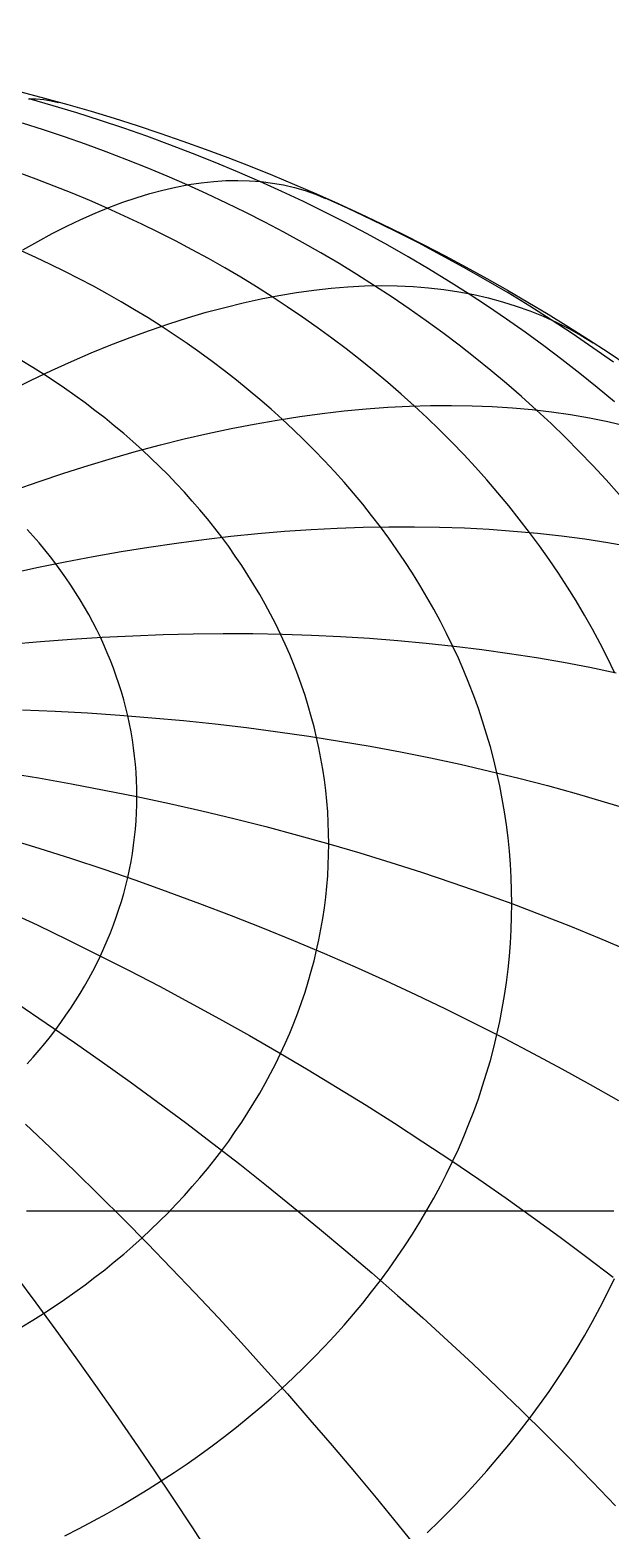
# Model space of a CAD drawing. Header units: millimetres. Extents: x -85 to 85, y -85 to 85.
# Drawn here: x 21.6 to 46.8, y 20 to 85 of the extents above; entities that cross this region are included whole.
import ezdxf

# ---------------------------------------------------------------- set-up
doc = ezdxf.new("R2010")
doc.units = ezdxf.units.MM
doc.layers.add('CUT_OUTER', color=1, linetype='Continuous')
doc.layers.add('ENGRAVE_FINE', color=8, linetype='Continuous')

msp = doc.modelspace()

# ---------------------------------------------------------------- linework, layer by layer
at = {"layer": 'CUT_OUTER'}
msp.add_circle((0, 0), 85, dxfattribs=at)
at = {"layer": 'ENGRAVE_FINE'}
for points in [[(21.5623, 82.0158), (21.8994, 82.0157), (22.2297, 81.9906), (22.5533, 81.9405), (22.87, 81.8655)], [(46.9425, 68.8994), (46.1976, 69.5233), (45.4388, 70.1371), (44.666, 70.7407), (43.8797, 71.3337), (43.08, 71.9162), (42.2672, 72.4879), (41.4415, 73.0486), (40.6032, 73.5981), (39.7525, 74.1364), (38.8897, 74.6631), (38.015, 75.1783), (37.1288, 75.6816), (36.2313, 76.173), (35.3227, 76.6523), (34.4034, 77.1193), (33.4736, 77.574), (32.5336, 78.0161), (31.5837, 78.4456), (30.6241, 78.8622), (29.6553, 79.266), (28.6774, 79.6567), (27.6907, 80.0343), (26.6957, 80.3986), (25.6925, 80.7495), (24.6814, 81.0869), (23.6629, 81.4107), (22.6371, 81.7208), (21.6045, 82.0172)], [(47.1524, 64.9018), (46.5902, 65.5297), (46.0137, 66.15), (45.4233, 66.7624), (44.819, 67.3669), (44.201, 67.9632), (43.5696, 68.5511), (42.9249, 69.1304), (42.2672, 69.7011), (41.5965, 70.2628), (40.9132, 70.8155), (40.2175, 71.3589), (39.5095, 71.8929), (38.7894, 72.4174), (38.0575, 72.9321), (37.3141, 73.437), (36.5593, 73.9318), (35.7933, 74.4164), (35.0164, 74.8907), (34.2289, 75.3545), (33.4309, 75.8077), (32.6228, 76.2502), (31.8047, 76.6817), (30.9769, 77.1023), (30.1397, 77.5116), (29.2934, 77.9097), (28.4381, 78.2964), (27.5741, 78.6716), (26.7017, 79.0352), (25.8212, 79.387), (24.9328, 79.7269), (24.0369, 80.0549), (23.1336, 80.3709), (22.2233, 80.6747), (21.3062, 80.9663)], [(46.9487, 57.1951), (46.6433, 57.822), (46.3237, 58.4448), (45.99, 59.0631), (45.6423, 59.6769), (45.2807, 60.2859), (44.9053, 60.89), (44.5162, 61.4889), (44.1136, 62.0826), (43.6975, 62.6708), (43.2681, 63.2533), (42.8256, 63.83), (42.37, 64.4006), (41.9014, 64.9651), (41.4202, 65.5232), (40.9263, 66.0748), (40.4199, 66.6196), (39.9012, 67.1576), (39.3704, 67.6886), (38.8276, 68.2124), (38.2729, 68.7288), (37.7066, 69.2378), (37.1288, 69.739), (36.5397, 70.2325), (35.9395, 70.718), (35.3283, 71.1953), (34.7063, 71.6644), (34.0738, 72.1251), (33.4309, 72.5773), (32.7779, 73.0208), (32.1148, 73.4554), (31.4419, 73.8812), (30.7595, 74.2978), (30.0677, 74.7052), (29.3668, 75.1033), (28.6569, 75.492), (27.9383, 75.8711), (27.2111, 76.2405), (26.4757, 76.6001), (25.7322, 76.9498), (24.9809, 77.2895), (24.2219, 77.619), (23.4556, 77.9384), (22.6822, 78.2474), (21.9018, 78.5461), (21.1147, 78.8342)], [(21.3293, 75.4823), (21.9676, 75.8465), (22.5992, 76.1875), (23.2239, 76.5054), (23.8416, 76.7999), (24.452, 77.0711), (25.0549, 77.3188), (25.6502, 77.5429), (26.2377, 77.7434), (26.8173, 77.9203), (27.3886, 78.0734), (27.9516, 78.2027), (28.5061, 78.3082), (29.0519, 78.3898), (29.5888, 78.4476), (30.1168, 78.4814), (30.6355, 78.4914), (31.1449, 78.4774), (31.6449, 78.4396), (32.1352, 78.3778), (32.6157, 78.2922), (33.0863, 78.1827), (33.5468, 78.0495), (33.9971, 77.8924), (34.437, 77.7116)], [(46.8986, 70.6271), (46.0137, 71.2495), (45.1148, 71.8599), (44.2022, 72.4581), (43.2761, 73.0441), (42.3369, 73.6175), (41.3847, 74.1783), (40.4199, 74.7263), (39.4428, 75.2612), (38.4537, 75.783), (37.4529, 76.2914), (36.4407, 76.7864), (35.4173, 77.2677), (34.3832, 77.7352)], [(42.5, 47.1856), (42.4935, 47.7549), (42.4741, 48.3241), (42.4418, 48.8928), (42.3965, 49.4611), (42.3383, 50.0287), (42.2672, 50.5954), (42.1832, 51.1611), (42.0864, 51.7255), (41.9768, 52.2886), (41.8543, 52.8501), (41.7192, 53.4099), (41.5713, 53.9678), (41.4107, 54.5236), (41.2376, 55.0772), (41.0518, 55.6284), (40.8536, 56.177), (40.643, 56.7229), (40.4199, 57.2659), (40.1845, 57.8058), (39.9369, 58.3425), (39.6772, 58.8757), (39.4053, 59.4054), (39.1215, 59.9314), (38.8257, 60.4535), (38.5181, 60.9716), (38.1987, 61.4855), (37.8678, 61.995), (37.5253, 62.5), (37.1713, 63.0003), (36.8061, 63.4958), (36.4296, 63.9864), (36.042, 64.4718), (35.6435, 64.952), (35.2341, 65.4267), (34.814, 65.8959), (34.3832, 66.3594), (33.942, 66.8171), (33.4905, 67.2687), (33.0287, 67.7143), (32.5569, 68.1536), (32.0752, 68.5865), (31.5837, 69.0129), (31.0825, 69.4327), (30.5719, 69.8456), (30.052, 70.2517), (29.523, 70.6508), (28.9849, 71.0427), (28.4381, 71.4273), (27.8825, 71.8045), (27.3185, 72.1743), (26.7461, 72.5364), (26.1656, 72.8908), (25.5771, 73.2374), (24.9809, 73.5761), (24.377, 73.9067), (23.7657, 74.2291), (23.1472, 74.5434), (22.5216, 74.8493), (21.8891, 75.1467), (21.25, 75.4357)], [(20.8123, 69.4149), (21.6908, 69.8486), (22.5627, 70.261), (23.4277, 70.652), (24.2856, 71.0214), (25.136, 71.3693), (25.9788, 71.6954), (26.8137, 71.9996), (27.6405, 72.282), (28.4588, 72.5423), (29.2684, 72.7805), (30.0692, 72.9966), (30.8607, 73.1904), (31.6429, 73.3619), (32.4154, 73.5111), (33.1781, 73.6378), (33.9307, 73.7422), (34.6729, 73.8241), (35.4045, 73.8835), (36.1254, 73.9204), (36.8353, 73.9347), (37.5339, 73.9266), (38.2211, 73.8959), (38.8967, 73.8427), (39.5604, 73.7671), (40.2121, 73.6689), (40.8515, 73.5484), (41.4785, 73.4054), (42.0928, 73.24), (42.6944, 73.0524), (43.2829, 72.8425), (43.8582, 72.6104), (44.4202, 72.3562), (44.9686, 72.0799), (45.5034, 71.7817), (46.0242, 71.4617)], [(34.5726, 49.7748), (34.5673, 50.2379), (34.5516, 50.7009), (34.5252, 51.1635), (34.4884, 51.6258), (34.4411, 52.0875), (34.3832, 52.5485), (34.3149, 53.0087), (34.2362, 53.4678), (34.147, 53.9259), (34.0474, 54.3827), (33.9374, 54.838), (33.8171, 55.2919), (33.6865, 55.744), (33.5457, 56.1944), (33.3946, 56.6427), (33.2333, 57.089), (33.062, 57.5331), (32.8805, 57.9748), (32.689, 58.414), (32.4876, 58.8506), (32.2763, 59.2844), (32.0552, 59.7153), (31.8243, 60.1431), (31.5837, 60.5679), (31.3334, 60.9893), (31.0737, 61.4073), (30.8044, 61.8218), (30.5258, 62.2326), (30.2379, 62.6396), (29.9408, 63.0427), (29.6345, 63.4417), (29.3192, 63.8366), (28.995, 64.2272), (28.662, 64.6134), (28.3202, 64.9951), (27.9698, 65.3721), (27.6109, 65.7444), (27.2436, 66.1118), (26.868, 66.4743), (26.4842, 66.8317), (26.0923, 67.1838), (25.6925, 67.5307), (25.2848, 67.8721), (24.8695, 68.2081), (24.4465, 68.5384), (24.0162, 68.863), (23.5785, 69.1818), (23.1336, 69.4947), (22.6817, 69.8016), (22.2228, 70.1024), (21.7573, 70.397), (21.285, 70.6853)], [(20.9541, 65.0822), (22.0268, 65.4593), (23.0929, 65.8164), (24.1519, 66.1534), (25.2035, 66.4703), (26.2475, 66.7669), (27.2835, 67.0432), (28.3112, 67.2991), (29.3302, 67.5345), (30.3403, 67.7493), (31.3412, 67.9435), (32.3325, 68.117), (33.314, 68.2697), (34.2853, 68.4017), (35.2462, 68.5128), (36.1963, 68.603), (37.1354, 68.6723), (38.0632, 68.7207), (38.9794, 68.7482), (39.8838, 68.7548), (40.776, 68.7404), (41.6557, 68.705), (42.5228, 68.6488), (43.3769, 68.5716), (44.2179, 68.4735), (45.0453, 68.3546), (45.859, 68.2148), (46.6588, 68.0543), (47.4443, 67.873)], [(20.7049, 61.4608), (21.9346, 61.7303), (23.1576, 61.981), (24.3735, 62.2128), (25.5821, 62.4256), (26.7828, 62.6195), (27.9754, 62.7943), (29.1594, 62.9499), (30.3346, 63.0864), (31.5006, 63.2036), (32.6569, 63.3016), (33.8033, 63.3804), (34.9394, 63.4398), (36.0648, 63.4799), (37.1793, 63.5006), (38.2824, 63.502), (39.3739, 63.4841), (40.4534, 63.4468), (41.5206, 63.3902), (42.5751, 63.3143), (43.6166, 63.2192), (44.6449, 63.1047), (45.6596, 62.971), (46.6603, 62.8182), (47.6469, 62.6462)], [(26.2664, 51.8186), (26.2624, 52.1704), (26.2504, 52.5222), (26.2304, 52.8737), (26.2025, 53.2249), (26.1665, 53.5757), (26.1226, 53.9259), (26.0707, 54.2755), (26.0108, 54.6244), (25.9431, 54.9724), (25.8674, 55.3194), (25.7839, 55.6654), (25.6925, 56.0102), (25.5932, 56.3537), (25.4862, 56.6958), (25.3714, 57.0365), (25.2489, 57.3756), (25.1187, 57.7129), (24.9809, 58.0485), (24.8354, 58.3822), (24.6824, 58.7139), (24.5218, 59.0435), (24.3538, 59.3708), (24.1784, 59.6959), (23.9956, 60.0186), (23.8055, 60.3388), (23.6081, 60.6564), (23.4036, 60.9712), (23.1919, 61.2834), (22.9732, 61.5926), (22.7474, 61.8988), (22.5147, 62.202), (22.2752, 62.502), (22.0289, 62.7988), (21.7759, 63.0922), (21.5162, 63.3822)], [(20.752, 58.4115), (22.095, 58.5316), (23.4312, 58.6339), (24.7603, 58.7183), (26.0819, 58.7849), (27.3955, 58.8335), (28.7007, 58.8642), (29.9973, 58.877), (31.2846, 58.8718), (32.5625, 58.8487), (33.8304, 58.8077), (35.088, 58.7487), (36.335, 58.6719), (37.5709, 58.5772), (38.7953, 58.4647), (40.0079, 58.3343), (41.2083, 58.1862), (42.3962, 58.0203), (43.5711, 57.8368), (44.7328, 57.6357), (45.8809, 57.417), (47.015, 57.1808)], [(21.3102, 55.5742), (22.7197, 55.5149), (24.1223, 55.4386), (25.5176, 55.3455), (26.9051, 55.2355), (28.2844, 55.1087), (29.6551, 54.9651), (31.0168, 54.8047), (32.369, 54.6277), (33.7113, 54.434), (35.0434, 54.2237), (36.3648, 53.997), (37.6751, 53.7537), (38.974, 53.4941), (40.2609, 53.2182), (41.5356, 52.9261), (42.7977, 52.6179), (44.0467, 52.2936), (45.2823, 51.9534), (46.5041, 51.5974), (47.7118, 51.2257)], [(20.5634, 52.8668), (21.9996, 52.6287), (23.4292, 52.3746), (24.8516, 52.1045), (26.2664, 51.8186), (27.6733, 51.5168), (29.0717, 51.1994), (30.4613, 50.8664), (31.8416, 50.5179), (33.2121, 50.154), (34.5726, 49.7748), (35.9226, 49.3804), (37.2615, 48.971), (38.5892, 48.5467), (39.9051, 48.1076), (41.2088, 47.6539), (42.5, 47.1856), (43.7782, 46.703), (45.0431, 46.2061), (46.2943, 45.6952), (47.5314, 45.1703)], [(21.5162, 40.255), (21.7759, 40.545), (22.0289, 40.8384), (22.2752, 41.1351), (22.5147, 41.4351), (22.7474, 41.7383), (22.9732, 42.0446), (23.1919, 42.3538), (23.4036, 42.6659), (23.6081, 42.9808), (23.8055, 43.2984), (23.9956, 43.6186), (24.1784, 43.9412), (24.3538, 44.2663), (24.5218, 44.5937), (24.6824, 44.9233), (24.8354, 45.255), (24.9809, 45.5886), (25.1187, 45.9242), (25.2489, 46.2616), (25.3714, 46.6007), (25.4862, 46.9413), (25.5932, 47.2834), (25.6925, 47.627), (25.7839, 47.9718), (25.8674, 48.3177), (25.9431, 48.6648), (26.0108, 49.0128), (26.0707, 49.3616), (26.1226, 49.7112), (26.1665, 50.0615), (26.2025, 50.4122), (26.2304, 50.7635), (26.2504, 51.115), (26.2624, 51.4667), (26.2664, 51.8186)], [(20.6074, 50.0195), (22.0202, 49.5861), (23.4263, 49.1377), (24.8253, 48.6743), (26.2167, 48.196), (27.6001, 47.7031), (28.9751, 47.1957), (30.3413, 46.6738), (31.6983, 46.1378), (33.0456, 45.5877), (34.3828, 45.0237), (35.7096, 44.446), (37.0254, 43.8548), (38.33, 43.2502), (39.623, 42.6324), (40.9038, 42.0016), (42.1722, 41.3581), (43.4278, 40.7019), (44.6701, 40.0334), (45.8988, 39.3526), (47.1135, 38.6599)], [(21.285, 28.8643), (21.7573, 29.1526), (22.2228, 29.4472), (22.6817, 29.7479), (23.1336, 30.0548), (23.5785, 30.3677), (24.0162, 30.6865), (24.4465, 31.0111), (24.8695, 31.3415), (25.2848, 31.6774), (25.6925, 32.0189), (26.0923, 32.3657), (26.4842, 32.7179), (26.868, 33.0753), (27.2436, 33.4377), (27.6109, 33.8051), (27.9698, 34.1774), (28.3202, 34.5545), (28.662, 34.9361), (28.995, 35.3223), (29.3192, 35.7129), (29.6345, 36.1078), (29.9408, 36.5069), (30.2379, 36.91), (30.5258, 37.317), (30.8044, 37.7278), (31.0737, 38.1422), (31.3334, 38.5603), (31.5837, 38.9817), (31.8243, 39.4064), (32.0552, 39.8343), (32.2763, 40.2652), (32.4876, 40.699), (32.689, 41.1356), (32.8805, 41.5748), (33.062, 42.0165), (33.2333, 42.4605), (33.3946, 42.9068), (33.5457, 43.3552), (33.6865, 43.8055), (33.8171, 44.2577), (33.9374, 44.7115), (34.0474, 45.1669), (34.147, 45.6237), (34.2362, 46.0817), (34.3149, 46.5409), (34.3832, 47.001), (34.4411, 47.462), (34.4884, 47.9237), (34.5252, 48.386), (34.5516, 48.8487), (34.5673, 49.3117), (34.5726, 49.7748)], [(20.5937, 46.8901), (21.9374, 46.2615), (23.2745, 45.6189), (24.6044, 44.9623), (25.9269, 44.292), (27.2414, 43.6083), (28.5477, 42.9113), (29.8453, 42.2012), (31.1338, 41.4782), (32.4127, 40.7426), (33.6819, 39.9946), (34.9407, 39.2344), (36.1889, 38.4623), (37.4261, 37.6785), (38.6519, 36.8831), (39.8659, 36.0766), (41.0678, 35.259), (42.2572, 34.4307), (43.4337, 33.5919), (44.5969, 32.7429), (45.7466, 31.8839), (46.8824, 31.0152)], [(23.1472, 19.8279), (23.7657, 20.1421), (24.377, 20.4646), (24.9809, 20.7952), (25.5771, 21.1338), (26.1656, 21.4804), (26.7461, 21.8348), (27.3185, 22.197), (27.8825, 22.5667), (28.4381, 22.944), (28.9849, 23.3286), (29.523, 23.7205), (30.052, 24.1195), (30.5719, 24.5256), (31.0825, 24.9386), (31.5837, 25.3583), (32.0752, 25.7847), (32.5569, 26.2177), (33.0287, 26.657), (33.4905, 27.1025), (33.942, 27.5542), (34.3832, 28.0119), (34.814, 28.4754), (35.2341, 28.9445), (35.6435, 29.4193), (36.042, 29.8995), (36.4296, 30.3849), (36.8061, 30.8754), (37.1713, 31.371), (37.5253, 31.8713), (37.8678, 32.3763), (38.1987, 32.8858), (38.5181, 33.3997), (38.8257, 33.9177), (39.1215, 34.4398), (39.4053, 34.9658), (39.6772, 35.4955), (39.9369, 36.0288), (40.1845, 36.5655), (40.4199, 37.1054), (40.643, 37.6484), (40.8536, 38.1942), (41.0518, 38.7429), (41.2376, 39.294), (41.4107, 39.8476), (41.5713, 40.4035), (41.7192, 40.9614), (41.8543, 41.5212), (41.9768, 42.0827), (42.0864, 42.6458), (42.1832, 43.2102), (42.2672, 43.7759), (42.3383, 44.3426), (42.3965, 44.9101), (42.4418, 45.4784), (42.4741, 46.0472), (42.4935, 46.6163), (42.5, 47.1856)], [(21.1089, 42.8429), (22.3365, 42.0183), (23.5572, 41.1809), (24.7708, 40.3309), (25.9768, 39.4687), (27.1749, 38.5945), (28.3647, 37.7085), (29.5459, 36.811), (30.7181, 35.9023), (31.8809, 34.9826), (33.034, 34.0523), (34.1771, 33.1117), (35.3097, 32.1609), (36.4316, 31.2003), (37.5424, 30.2303), (38.6417, 29.251), (39.7293, 28.2628), (40.8048, 27.2661), (41.8679, 26.261), (42.9182, 25.2479), (43.9554, 24.2271), (44.9792, 23.1989), (45.9894, 22.1637), (46.9855, 21.1217)], [(21.4435, 37.6354), (22.5133, 36.6255), (23.5761, 35.6044), (24.6318, 34.5724), (25.68, 33.53), (26.7204, 32.4773), (27.7526, 31.4147), (28.7764, 30.3425), (29.7914, 29.2611), (30.7973, 28.1708), (31.7939, 27.0719), (32.7808, 25.9648), (33.7577, 24.8498), (34.7243, 23.7272), (35.6803, 22.5973), (36.6254, 21.4606), (37.5594, 20.3173), (38.482, 19.1679)], [(21.486, 33.8937), (22.7904, 33.8937), (24.0879, 33.8937), (25.3781, 33.8937), (26.6605, 33.8937), (27.9348, 33.8937), (29.2006, 33.8937), (30.4575, 33.8937), (31.7052, 33.8937), (32.9431, 33.8937), (34.1711, 33.8937), (35.3886, 33.8937), (36.5954, 33.8937), (37.791, 33.8937), (38.9751, 33.8937), (40.1473, 33.8937), (41.3073, 33.8937), (42.4547, 33.8937), (43.5891, 33.8937), (44.7103, 33.8937), (45.8179, 33.8937), (46.9115, 33.8937)], [(21.0049, 31.0844), (21.882, 29.9089), (22.7524, 28.7243), (23.6159, 27.531), (24.4721, 26.3292), (25.3209, 25.1195), (26.1621, 23.902), (26.9952, 22.6773), (27.8201, 21.4457), (28.6366, 20.2076), (29.4443, 18.9633)], [(38.8276, 19.9466), (39.3704, 20.4704), (39.9012, 21.0014), (40.4199, 21.5394), (40.9263, 22.0843), (41.4202, 22.6358), (41.9014, 23.1939), (42.37, 23.7584), (42.8256, 24.3291), (43.2681, 24.9057), (43.6975, 25.4883), (44.1136, 26.0764), (44.5162, 26.6701), (44.9053, 27.2691), (45.2807, 27.8731), (45.6423, 28.4822), (45.99, 29.0959), (46.3237, 29.7143), (46.6433, 30.337), (46.9487, 30.9639)]]:
    msp.add_lwpolyline(points, dxfattribs=at)

doc.saveas('drawing.dxf')
